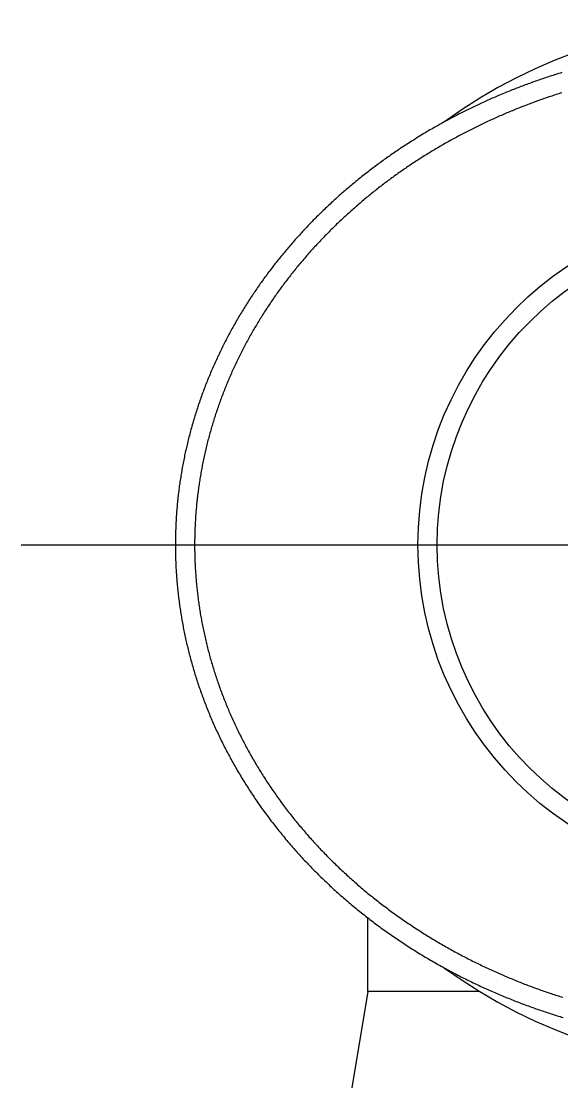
# Model space of a CAD drawing. Extents: x -10.3 to 59.2, y -18.9 to 32.6.
# Drawn here: x 40.16 to 47.17, y 16.75 to 30.6 of the extents above; entities that cross this region are included whole.
import ezdxf

# ---------------------------------------------------------------- set-up
doc = ezdxf.new("R2010")
doc.units = 0
doc.linetypes.add('CENTER', pattern=[50.8, 31.75, -6.35, 6.35, -6.35])
doc.layers.get('0').update_dxf_attribs({"linetype": 'CONTINUOUS'})
doc.layers.add('CENTER', color=1, linetype='CENTER')

msp = doc.modelspace()

# ---------------------------------------------------------------- linework, layer by layer
at = {"color": 7, "linetype": 'CONTINUOUS'}
for p, q in [((44.65817, 18), (44.65817, 18.955186)), ((44.65817, 18), (44.44995, 16.75068)), ((46.108522, 18), (44.65817, 18))]:
    msp.add_line(p, q, dxfattribs=at)
at = {"color": 7}
for points in [[(47.1766, 29.9339, 0), (47.1574, 29.928, 0), (47.1382, 29.9221, 0), (47.1191, 29.9162, 0), (47.0999, 29.9102, 0), (47.0808, 29.9041, 0), (47.0616, 29.898, 0), (47.0425, 29.8919, 0), (47.0234, 29.8857, 0), (47.0043, 29.8795, 0), (46.9853, 29.8732, 0), (46.9662, 29.8669, 0), (46.9472, 29.8605, 0), (46.9281, 29.8541, 0), (46.9091, 29.8476, 0), (46.8901, 29.8411, 0), (46.8712, 29.8345, 0), (46.8522, 29.8279, 0), (46.8332, 29.8213, 0), (46.8143, 29.8146, 0), (46.7954, 29.8078, 0), (46.7765, 29.8011, 0), (46.7576, 29.7942, 0), (46.7387, 29.7873, 0), (46.7199, 29.7804, 0), (46.701, 29.7734, 0), (46.6822, 29.7664, 0), (46.6634, 29.7593, 0), (46.6446, 29.7522, 0), (46.6258, 29.745, 0), (46.607, 29.7378, 0), (46.5883, 29.7306, 0), (46.5696, 29.7233, 0), (46.5509, 29.7159, 0), (46.5322, 29.7085, 0), (46.5135, 29.7011, 0), (46.4948, 29.6936, 0), (46.4762, 29.686, 0), (46.4576, 29.6784, 0), (46.439, 29.6708, 0), (46.4204, 29.6631, 0), (46.4018, 29.6554, 0), (46.3833, 29.6476, 0), (46.3647, 29.6398, 0), (46.3462, 29.6319, 0), (46.3277, 29.624, 0), (46.3093, 29.616, 0), (46.2908, 29.608, 0), (46.2724, 29.6, 0), (46.2539, 29.5919, 0), (46.2355, 29.5837, 0), (46.2172, 29.5755, 0), (46.1988, 29.5673, 0), (46.1805, 29.559, 0), (46.1621, 29.5506, 0), (46.1438, 29.5423, 0), (46.1256, 29.5338, 0), (46.1073, 29.5253, 0), (46.089, 29.5168, 0), (46.0708, 29.5082, 0), (46.0526, 29.4996, 0), (46.0344, 29.491, 0), (46.0163, 29.4822, 0), (45.9981, 29.4735, 0), (45.98, 29.4647, 0), (45.9619, 29.4558, 0), (45.9438, 29.4469, 0), (45.9258, 29.438, 0), (45.9078, 29.429, 0), (45.8897, 29.4199, 0), (45.8718, 29.4108, 0), (45.8538, 29.4017, 0), (45.8358, 29.3925, 0), (45.8179, 29.3833, 0), (45.8, 29.374, 0), (45.7821, 29.3647, 0), (45.7643, 29.3553, 0), (45.7464, 29.3459, 0), (45.7286, 29.3364, 0), (45.7108, 29.3269, 0), (45.6931, 29.3173, 0), (45.6753, 29.3077, 0), (45.6576, 29.2981, 0), (45.6399, 29.2884, 0), (45.6222, 29.2786, 0), (45.6046, 29.2688, 0), (45.5869, 29.259, 0), (45.5693, 29.2491, 0), (45.5518, 29.2391, 0), (45.5342, 29.2292, 0), (45.5167, 29.2191, 0), (45.4992, 29.209, 0), (45.4817, 29.1989, 0), (45.4642, 29.1887, 0), (45.4468, 29.1785, 0), (45.4294, 29.1683, 0), (45.412, 29.1579, 0), (45.3947, 29.1476, 0), (45.3773, 29.1372, 0), (45.36, 29.1267, 0), (45.3428, 29.1162, 0), (45.3255, 29.1057, 0), (45.3083, 29.0951, 0), (45.2911, 29.0844, 0), (45.274, 29.0738, 0), (45.2568, 29.063, 0), (45.2397, 29.0523, 0), (45.2227, 29.0414, 0), (45.2056, 29.0306, 0), (45.1886, 29.0196, 0), (45.1716, 29.0087, 0), (45.1546, 28.9977, 0), (45.1377, 28.9866, 0), (45.1208, 28.9755, 0), (45.1039, 28.9644, 0), (45.0871, 28.9532, 0), (45.0703, 28.9419, 0), (45.0535, 28.9307, 0), (45.0367, 28.9193, 0), (45.02, 28.908, 0), (45.0033, 28.8965, 0), (44.9867, 28.8851, 0), (44.97, 28.8736, 0), (44.9534, 28.862, 0), (44.9368, 28.8504, 0), (44.9203, 28.8388, 0), (44.9038, 28.8271, 0), (44.8873, 28.8153, 0), (44.8709, 28.8036, 0), (44.8545, 28.7917, 0), (44.8381, 28.7799, 0), (44.8217, 28.7679, 0), (44.8054, 28.756, 0), (44.7892, 28.744, 0), (44.7729, 28.7319, 0), (44.7567, 28.7198, 0), (44.7405, 28.7077, 0), (44.7244, 28.6955, 0), (44.7082, 28.6833, 0), (44.6922, 28.671, 0), (44.6761, 28.6587, 0), (44.6601, 28.6463, 0), (44.6441, 28.6339, 0), (44.6282, 28.6214, 0), (44.6123, 28.6089, 0), (44.5964, 28.5964, 0), (44.5806, 28.5838, 0), (44.5648, 28.5712, 0), (44.549, 28.5585, 0), (44.5333, 28.5458, 0), (44.5176, 28.533, 0), (44.5019, 28.5202, 0), (44.4863, 28.5073, 0), (44.4707, 28.4944, 0), (44.4552, 28.4815, 0), (44.4396, 28.4685, 0), (44.4242, 28.4555, 0), (44.4087, 28.4424, 0), (44.3933, 28.4293, 0), (44.378, 28.4161, 0), (44.3626, 28.4029, 0), (44.3474, 28.3897, 0), (44.3321, 28.3764, 0), (44.3169, 28.363, 0), (44.3017, 28.3497, 0), (44.2866, 28.3362, 0), (44.2715, 28.3228, 0), (44.2564, 28.3093, 0), (44.2414, 28.2957, 0), (44.2264, 28.2821, 0), (44.2115, 28.2685, 0), (44.1966, 28.2548, 0), (44.1817, 28.2411, 0), (44.1669, 28.2273, 0), (44.1521, 28.2135, 0), (44.1374, 28.1996, 0), (44.1227, 28.1857, 0), (44.108, 28.1718, 0), (44.0934, 28.1578, 0), (44.0788, 28.1438, 0), (44.0643, 28.1297, 0), (44.0498, 28.1156, 0), (44.0353, 28.1015, 0), (44.0209, 28.0873, 0), (44.0065, 28.073, 0), (43.9922, 28.0587, 0), (43.9779, 28.0444, 0), (43.9637, 28.03, 0), (43.9494, 28.0156, 0), (43.9353, 28.0012, 0), (43.9212, 27.9867, 0), (43.9071, 27.9722, 0), (43.893, 27.9576, 0), (43.8791, 27.943, 0), (43.8651, 27.9283, 0), (43.8512, 27.9136, 0), (43.8373, 27.8989, 0), (43.8235, 27.8841, 0), (43.8097, 27.8693, 0), (43.796, 27.8544, 0), (43.7823, 27.8395, 0), (43.7687, 27.8245, 0), (43.7551, 27.8095, 0), (43.7415, 27.7945, 0), (43.728, 27.7794, 0), (43.7145, 27.7643, 0), (43.7011, 27.7491, 0), (43.6877, 27.7339, 0), (43.6744, 27.7187, 0), (43.6611, 27.7034, 0), (43.6479, 27.6881, 0), (43.6347, 27.6727, 0), (43.6216, 27.6573, 0), (43.6085, 27.6419, 0), (43.5954, 27.6264, 0), (43.5824, 27.6109, 0), (43.5694, 27.5953, 0), (43.5565, 27.5797, 0), (43.5436, 27.564, 0), (43.5308, 27.5483, 0), (43.5181, 27.5326, 0), (43.5053, 27.5168, 0), (43.4926, 27.501, 0), (43.48, 27.4852, 0), (43.4674, 27.4693, 0), (43.4549, 27.4533, 0), (43.4424, 27.4374, 0), (43.43, 27.4213, 0), (43.4176, 27.4053, 0), (43.4052, 27.3892, 0), (43.393, 27.373, 0), (43.3807, 27.3569, 0), (43.3685, 27.3407, 0), (43.3564, 27.3244, 0), (43.3443, 27.3081, 0), (43.3322, 27.2918, 0), (43.3202, 27.2754, 0), (43.3083, 27.259, 0), (43.2964, 27.2425, 0), (43.2845, 27.226, 0), (43.2727, 27.2094, 0), (43.261, 27.1929, 0), (43.2493, 27.1762, 0), (43.2377, 27.1596, 0), (43.2261, 27.1429, 0), (43.2145, 27.1261, 0), (43.203, 27.1093, 0), (43.1916, 27.0925, 0), (43.1802, 27.0756, 0), (43.1689, 27.0587, 0), (43.1576, 27.0418, 0), (43.1463, 27.0248, 0), (43.1352, 27.0078, 0), (43.124, 26.9907, 0), (43.113, 26.9736, 0), (43.1019, 26.9565, 0), (43.091, 26.9393, 0), (43.0801, 26.9221, 0), (43.0692, 26.9049, 0), (43.0584, 26.8876, 0), (43.0476, 26.8703, 0), (43.037, 26.8529, 0), (43.0263, 26.8355, 0), (43.0157, 26.8181, 0), (43.0052, 26.8006, 0), (42.9947, 26.7831, 0), (42.9843, 26.7655, 0), (42.9739, 26.748, 0), (42.9636, 26.7303, 0), (42.9534, 26.7127, 0), (42.9432, 26.695, 0), (42.9331, 26.6773, 0), (42.923, 26.6595, 0), (42.913, 26.6417, 0), (42.903, 26.6239, 0), (42.8931, 26.606, 0), (42.8832, 26.5881, 0), (42.8735, 26.5702, 0), (42.8637, 26.5522, 0), (42.854, 26.5342, 0), (42.8444, 26.5162, 0), (42.8349, 26.4981, 0), (42.8254, 26.48, 0), (42.8159, 26.4619, 0), (42.8066, 26.4437, 0), (42.7973, 26.4255, 0), (42.788, 26.4073, 0), (42.7788, 26.389, 0), (42.7697, 26.3707, 0), (42.7606, 26.3523, 0), (42.7516, 26.334, 0), (42.7426, 26.3156, 0), (42.7337, 26.2971, 0), (42.7249, 26.2787, 0), (42.7161, 26.2602, 0), (42.7074, 26.2416, 0), (42.6988, 26.2231, 0), (42.6902, 26.2045, 0), (42.6817, 26.1858, 0), (42.6732, 26.1672, 0), (42.6648, 26.1485, 0), (42.6565, 26.1298, 0), (42.6482, 26.111, 0), (42.64, 26.0923, 0), (42.6319, 26.0735, 0), (42.6238, 26.0546, 0), (42.6158, 26.0358, 0), (42.6079, 26.0169, 0), (42.6, 25.9979, 0), (42.5922, 25.979, 0), (42.5844, 25.96, 0), (42.5767, 25.941, 0), (42.5691, 25.922, 0), (42.5616, 25.9029, 0), (42.5541, 25.8838, 0), (42.5467, 25.8647, 0), (42.5393, 25.8456, 0), (42.532, 25.8264, 0), (42.5248, 25.8072, 0), (42.5176, 25.788, 0), (42.5106, 25.7688, 0), (42.5035, 25.7495, 0), (42.4966, 25.7302, 0), (42.4897, 25.7109, 0), (42.4829, 25.6916, 0), (42.4761, 25.6722, 0), (42.4694, 25.6529, 0), (42.4628, 25.6334, 0), (42.4563, 25.614, 0), (42.4498, 25.5946, 0), (42.4434, 25.5751, 0), (42.437, 25.5556, 0), (42.4307, 25.5361, 0), (42.4245, 25.5165, 0), (42.4184, 25.497, 0), (42.4123, 25.4774, 0), (42.4063, 25.4578, 0), (42.4004, 25.4382, 0), (42.3945, 25.4185, 0), (42.3887, 25.3989, 0), (42.383, 25.3792, 0), (42.3773, 25.3595, 0), (42.3717, 25.3398, 0), (42.3662, 25.32, 0), (42.3607, 25.3003, 0), (42.3554, 25.2805, 0), (42.3501, 25.2607, 0), (42.3448, 25.2409, 0), (42.3397, 25.2211, 0), (42.3346, 25.2012, 0), (42.3295, 25.1814, 0), (42.3246, 25.1615, 0), (42.3197, 25.1416, 0), (42.3149, 25.1217, 0), (42.3101, 25.1017, 0), (42.3055, 25.0818, 0), (42.3009, 25.0618, 0), (42.2963, 25.0418, 0), (42.2919, 25.0219, 0), (42.2875, 25.0018, 0), (42.2832, 24.9818, 0), (42.2789, 24.9618, 0), (42.2748, 24.9417, 0), (42.2707, 24.9217, 0), (42.2667, 24.9016, 0), (42.2627, 24.8815, 0), (42.2588, 24.8614, 0), (42.255, 24.8413, 0), (42.2513, 24.8212, 0), (42.2477, 24.8011, 0), (42.2441, 24.7809, 0), (42.2406, 24.7608, 0), (42.2371, 24.7406, 0), (42.2338, 24.7204, 0), (42.2305, 24.7002, 0), (42.2272, 24.68, 0), (42.2241, 24.6598, 0), (42.221, 24.6396, 0), (42.218, 24.6194, 0), (42.2151, 24.5991, 0), (42.2122, 24.5789, 0), (42.2095, 24.5586, 0), (42.2067, 24.5384, 0), (42.2041, 24.5181, 0), (42.2016, 24.4978, 0), (42.1991, 24.4775, 0), (42.1966, 24.4572, 0), (42.1943, 24.4369, 0), (42.192, 24.4166, 0), (42.1898, 24.3963, 0), (42.1877, 24.376, 0), (42.1857, 24.3556, 0), (42.1837, 24.3353, 0), (42.1818, 24.315, 0), (42.18, 24.2946, 0), (42.1782, 24.2743, 0), (42.1765, 24.2539, 0), (42.1749, 24.2335, 0), (42.1734, 24.2132, 0), (42.1719, 24.1928, 0), (42.1705, 24.1724, 0), (42.1692, 24.152, 0), (42.168, 24.1317, 0), (42.1668, 24.1113, 0), (42.1657, 24.0909, 0), (42.1647, 24.0705, 0), (42.1638, 24.0501, 0), (42.1629, 24.0297, 0), (42.1621, 24.0093, 0), (42.1614, 23.9889, 0), (42.1607, 23.9685, 0), (42.1601, 23.948, 0), (42.1596, 23.9276, 0), (42.1592, 23.9072, 0), (42.1589, 23.8868, 0), (42.1586, 23.8664, 0), (42.1584, 23.846, 0), (42.1582, 23.8255, 0), (42.1582, 23.8051, 0), (42.1582, 23.7847, 0), (42.1583, 23.7643, 0), (42.1585, 23.7439, 0), (42.1587, 23.7235, 0), (42.159, 23.703, 0), (42.1594, 23.6826, 0), (42.1599, 23.6622, 0), (42.1604, 23.6418, 0), (42.161, 23.6214, 0), (42.1617, 23.601, 0), (42.1624, 23.5806, 0), (42.1633, 23.5602, 0), (42.1642, 23.5398, 0), (42.1652, 23.5194, 0), (42.1662, 23.4989, 0), (42.1673, 23.4785, 0), (42.1685, 23.4581, 0), (42.1698, 23.4377, 0), (42.1712, 23.4173, 0), (42.1726, 23.3969, 0), (42.1741, 23.3765, 0), (42.1757, 23.3561, 0), (42.1773, 23.3358, 0), (42.179, 23.3154, 0), (42.1808, 23.295, 0), (42.1827, 23.2746, 0), (42.1846, 23.2542, 0), (42.1867, 23.2338, 0), (42.1887, 23.2135, 0), (42.1909, 23.1931, 0), (42.1932, 23.1727, 0), (42.1955, 23.1523, 0), (42.1979, 23.132, 0), (42.2003, 23.1116, 0), (42.2029, 23.0913, 0), (42.2055, 23.0709, 0), (42.2082, 23.0506, 0), (42.2109, 23.0302, 0), (42.2138, 23.0099, 0), (42.2167, 22.9895, 0), (42.2197, 22.9692, 0), (42.2227, 22.9489, 0), (42.2259, 22.9285, 0), (42.2291, 22.9082, 0), (42.2324, 22.8879, 0), (42.2357, 22.8676, 0), (42.2392, 22.8473, 0), (42.2427, 22.827, 0), (42.2462, 22.8067, 0), (42.2499, 22.7864, 0), (42.2536, 22.7661, 0), (42.2574, 22.7458, 0), (42.2613, 22.7255, 0), (42.2653, 22.7053, 0), (42.2693, 22.685, 0), (42.2734, 22.6647, 0), (42.2776, 22.6445, 0), (42.2819, 22.6242, 0), (42.2862, 22.604, 0), (42.2906, 22.5838, 0), (42.2951, 22.5635, 0), (42.2997, 22.5433, 0), (42.3043, 22.5231, 0), (42.309, 22.5029, 0), (42.3138, 22.4827, 0), (42.3187, 22.4625, 0), (42.3236, 22.4423, 0), (42.3286, 22.4221, 0), (42.3337, 22.402, 0), (42.3389, 22.3818, 0), (42.3441, 22.3616, 0), (42.3494, 22.3415, 0), (42.3548, 22.3214, 0), (42.3603, 22.3012, 0), (42.3658, 22.2811, 0), (42.3714, 22.261, 0), (42.3771, 22.2409, 0), (42.3829, 22.2208, 0), (42.3887, 22.2007, 0), (42.3947, 22.1806, 0), (42.4007, 22.1605, 0), (42.4067, 22.1405, 0), (42.4129, 22.1204, 0), (42.4191, 22.1004, 0), (42.4254, 22.0803, 0), (42.4318, 22.0603, 0), (42.4382, 22.0403, 0), (42.4448, 22.0203, 0), (42.4514, 22.0003, 0), (42.4581, 21.9803, 0), (42.4648, 21.9604, 0), (42.4716, 21.9404, 0), (42.4786, 21.9205, 0), (42.4855, 21.9005, 0), (42.4926, 21.8806, 0), (42.4998, 21.8607, 0), (42.507, 21.8408, 0), (42.5143, 21.8209, 0), (42.5216, 21.801, 0), (42.5291, 21.7812, 0), (42.5366, 21.7613, 0), (42.5442, 21.7415, 0), (42.5519, 21.7217, 0), (42.5596, 21.7019, 0), (42.5675, 21.6821, 0), (42.5754, 21.6623, 0), (42.5834, 21.6425, 0), (42.5914, 21.6228, 0), (42.5996, 21.603, 0), (42.6078, 21.5833, 0), (42.6161, 21.5636, 0), (42.6244, 21.5439, 0), (42.6329, 21.5242, 0), (42.6414, 21.5045, 0), (42.65, 21.4849, 0), (42.6587, 21.4652, 0), (42.6674, 21.4456, 0), (42.6763, 21.426, 0), (42.6852, 21.4064, 0), (42.6942, 21.3868, 0), (42.7032, 21.3673, 0), (42.7124, 21.3477, 0), (42.7216, 21.3282, 0), (42.7309, 21.3087, 0), (42.7403, 21.2892, 0), (42.7497, 21.2698, 0), (42.7593, 21.2503, 0), (42.7689, 21.2309, 0), (42.7786, 21.2114, 0), (42.7883, 21.192, 0), (42.7982, 21.1726, 0), (42.8081, 21.1533, 0), (42.8181, 21.1339, 0), (42.8282, 21.1146, 0), (42.8383, 21.0953, 0), (42.8486, 21.076, 0), (42.8589, 21.0567, 0), (42.8693, 21.0374, 0), (42.8797, 21.0182, 0), (42.8903, 20.999, 0), (42.9009, 20.9798, 0), (42.9116, 20.9606, 0), (42.9224, 20.9414, 0), (42.9333, 20.9223, 0), (42.9442, 20.9031, 0), (42.9553, 20.884, 0), (42.9664, 20.8649, 0), (42.9775, 20.8459, 0), (42.9888, 20.8268, 0), (43.0001, 20.8078, 0), (43.0116, 20.7888, 0), (43.023, 20.7699, 0), (43.0346, 20.7509, 0), (43.0463, 20.732, 0), (43.058, 20.7131, 0), (43.0698, 20.6942, 0), (43.0817, 20.6753, 0), (43.0936, 20.6565, 0), (43.1057, 20.6377, 0), (43.1178, 20.6189, 0), (43.13, 20.6002, 0), (43.1422, 20.5815, 0), (43.1546, 20.5628, 0), (43.167, 20.5441, 0), (43.1795, 20.5254, 0), (43.1921, 20.5068, 0), (43.2047, 20.4882, 0), (43.2175, 20.4697, 0), (43.2303, 20.4511, 0), (43.2432, 20.4326, 0), (43.2561, 20.4141, 0), (43.2692, 20.3957, 0), (43.2823, 20.3773, 0), (43.2955, 20.3589, 0), (43.3087, 20.3405, 0), (43.3221, 20.3222, 0), (43.3355, 20.3039, 0), (43.349, 20.2856, 0), (43.3625, 20.2674, 0), (43.3762, 20.2492, 0), (43.3899, 20.231, 0), (43.4037, 20.2129, 0), (43.4176, 20.1948, 0), (43.4315, 20.1767, 0), (43.4455, 20.1587, 0), (43.4596, 20.1407, 0), (43.4738, 20.1227, 0), (43.488, 20.1048, 0), (43.5024, 20.0869, 0), (43.5168, 20.069, 0), (43.5312, 20.0512, 0), (43.5458, 20.0334, 0), (43.5604, 20.0156, 0), (43.5751, 19.9979, 0), (43.5899, 19.9802, 0), (43.6047, 19.9626, 0), (43.6196, 19.945, 0), (43.6346, 19.9274, 0), (43.6496, 19.9099, 0), (43.6648, 19.8924, 0), (43.6799, 19.875, 0), (43.6952, 19.8576, 0), (43.7105, 19.8403, 0), (43.7259, 19.823, 0), (43.7414, 19.8057, 0), (43.7569, 19.7885, 0), (43.7725, 19.7714, 0), (43.7882, 19.7542, 0), (43.8039, 19.7372, 0), (43.8197, 19.7201, 0), (43.8356, 19.7032, 0), (43.8515, 19.6862, 0), (43.8675, 19.6693, 0), (43.8836, 19.6525, 0), (43.8997, 19.6357, 0), (43.9159, 19.619, 0), (43.9321, 19.6023, 0), (43.9484, 19.5856, 0), (43.9648, 19.569, 0), (43.9812, 19.5525, 0), (43.9977, 19.536, 0), (44.0143, 19.5196, 0), (44.0309, 19.5032, 0), (44.0475, 19.4868, 0), (44.0643, 19.4705, 0), (44.0811, 19.4543, 0), (44.0979, 19.4381, 0), (44.1148, 19.422, 0), (44.1318, 19.4059, 0), (44.1488, 19.3899, 0), (44.1658, 19.3739, 0), (44.183, 19.358, 0), (44.2001, 19.3421, 0), (44.2174, 19.3263, 0), (44.2347, 19.3106, 0), (44.252, 19.2949, 0), (44.2694, 19.2792, 0), (44.2868, 19.2637, 0), (44.3043, 19.2481, 0), (44.3219, 19.2327, 0), (44.3395, 19.2173, 0), (44.3572, 19.2019, 0), (44.3749, 19.1866, 0), (44.3926, 19.1714, 0), (44.4104, 19.1562, 0), (44.4283, 19.1411, 0), (44.4462, 19.1261, 0), (44.4641, 19.1111, 0), (44.4821, 19.0961, 0), (44.5002, 19.0813, 0), (44.5183, 19.0664, 0), (44.5364, 19.0517, 0), (44.5546, 19.037, 0), (44.5728, 19.0224, 0), (44.5911, 19.0078, 0), (44.6094, 18.9933, 0), (44.6277, 18.9789, 0), (44.6461, 18.9645, 0), (44.6646, 18.9502, 0), (44.6831, 18.936, 0), (44.7016, 18.9218, 0), (44.7202, 18.9077, 0), (44.7388, 18.8937, 0), (44.7574, 18.8797, 0), (44.7761, 18.8658, 0), (44.7948, 18.8519, 0), (44.8136, 18.8381, 0), (44.8323, 18.8244, 0), (44.8512, 18.8107, 0), (44.87, 18.7971, 0), (44.8889, 18.7836, 0), (44.9079, 18.7701, 0), (44.9268, 18.7567, 0), (44.9458, 18.7434, 0), (44.9649, 18.7301, 0), (44.9839, 18.7169, 0), (45.003, 18.7038, 0), (45.0221, 18.6907, 0), (45.0413, 18.6777, 0), (45.0605, 18.6648, 0), (45.0797, 18.6519, 0), (45.0989, 18.6391, 0), (45.1182, 18.6263, 0), (45.1375, 18.6137, 0), (45.1568, 18.601, 0), (45.1762, 18.5885, 0), (45.1956, 18.576, 0), (45.215, 18.5636, 0), (45.2344, 18.5513, 0), (45.2538, 18.539, 0), (45.2733, 18.5268, 0), (45.2928, 18.5147, 0), (45.3123, 18.5026, 0), (45.3319, 18.4906, 0), (45.3514, 18.4786, 0), (45.371, 18.4668, 0), (45.3906, 18.455, 0), (45.4102, 18.4432, 0), (45.4299, 18.4316, 0), (45.4495, 18.42, 0), (45.4692, 18.4084, 0), (45.4889, 18.397, 0), (45.5086, 18.3856, 0), (45.5283, 18.3743, 0), (45.5481, 18.363, 0), (45.5678, 18.3518, 0), (45.5876, 18.3407, 0), (45.6074, 18.3296, 0), (45.6272, 18.3187, 0), (45.647, 18.3078, 0), (45.6668, 18.2969, 0), (45.6866, 18.2861, 0), (45.7065, 18.2754, 0), (45.7263, 18.2648, 0), (45.7462, 18.2543, 0), (45.7661, 18.2438, 0), (45.7859, 18.2333, 0), (45.8058, 18.223, 0), (45.8257, 18.2127, 0), (45.8456, 18.2025, 0), (45.8655, 18.1923, 0), (45.8855, 18.1823, 0), (45.9054, 18.1722, 0), (45.9253, 18.1623, 0), (45.9452, 18.1524, 0), (45.9652, 18.1426, 0), (45.9851, 18.1329, 0), (46.005, 18.1232, 0), (46.025, 18.1136, 0), (46.0449, 18.1041, 0), (46.0649, 18.0946, 0), (46.0848, 18.0852, 0), (46.1048, 18.0759, 0), (46.1247, 18.0666, 0), (46.1447, 18.0574, 0), (46.1646, 18.0483, 0), (46.1846, 18.0392, 0), (46.2045, 18.0302, 0), (46.2245, 18.0213, 0), (46.2444, 18.0124, 0), (46.2644, 18.0036, 0), (46.2843, 17.9949, 0), (46.3043, 17.9862, 0), (46.3242, 17.9776, 0), (46.3441, 17.9691, 0), (46.3641, 17.9606, 0), (46.384, 17.9522, 0), (46.4039, 17.9438, 0), (46.4238, 17.9355, 0), (46.4437, 17.9273, 0), (46.4637, 17.9192, 0), (46.4835, 17.9111, 0), (46.5034, 17.9031, 0), (46.5233, 17.8951, 0), (46.5432, 17.8872, 0), (46.5631, 17.8794, 0), (46.5829, 17.8716, 0), (46.6028, 17.8639, 0), (46.6226, 17.8563, 0), (46.6424, 17.8487, 0), (46.6622, 17.8412, 0), (46.682, 17.8337, 0), (46.7018, 17.8263, 0), (46.7216, 17.819, 0), (46.7414, 17.8117, 0), (46.7611, 17.8045, 0), (46.7809, 17.7974, 0), (46.8006, 17.7903, 0), (46.8203, 17.7833, 0), (46.84, 17.7763, 0), (46.8597, 17.7694, 0), (46.8794, 17.7626, 0), (46.899, 17.7558, 0), (46.9187, 17.7491, 0), (46.9383, 17.7425, 0), (46.9579, 17.7359, 0), (46.9775, 17.7294, 0), (46.9971, 17.7229, 0), (47.0166, 17.7165, 0), (47.0362, 17.7102, 0), (47.0557, 17.7039, 0), (47.0752, 17.6976, 0), (47.0947, 17.6915, 0), (47.1141, 17.6854, 0), (47.1335, 17.6793, 0), (47.1529, 17.6734, 0), (47.1723, 17.6674, 0), (47.1917, 17.6616, 0)], [(47.1749, 29.6717, 0), (47.1563, 29.6658, 0), (47.1378, 29.6599, 0), (47.1193, 29.654, 0), (47.1007, 29.648, 0), (47.0822, 29.6419, 0), (47.0637, 29.6358, 0), (47.0453, 29.6297, 0), (47.0268, 29.6235, 0), (47.0083, 29.6173, 0), (46.9899, 29.611, 0), (46.9715, 29.6047, 0), (46.9531, 29.5984, 0), (46.9347, 29.592, 0), (46.9163, 29.5855, 0), (46.898, 29.579, 0), (46.8796, 29.5725, 0), (46.8613, 29.5659, 0), (46.843, 29.5593, 0), (46.8247, 29.5526, 0), (46.8064, 29.5459, 0), (46.7881, 29.5391, 0), (46.7699, 29.5323, 0), (46.7517, 29.5254, 0), (46.7334, 29.5185, 0), (46.7152, 29.5116, 0), (46.6971, 29.5046, 0), (46.6789, 29.4976, 0), (46.6608, 29.4905, 0), (46.6426, 29.4833, 0), (46.6245, 29.4762, 0), (46.6064, 29.469, 0), (46.5883, 29.4617, 0), (46.5703, 29.4544, 0), (46.5522, 29.447, 0), (46.5342, 29.4396, 0), (46.5162, 29.4322, 0), (46.4982, 29.4247, 0), (46.4802, 29.4172, 0), (46.4623, 29.4096, 0), (46.4443, 29.402, 0), (46.4264, 29.3943, 0), (46.4085, 29.3866, 0), (46.3906, 29.3788, 0), (46.3728, 29.371, 0), (46.3549, 29.3632, 0), (46.3371, 29.3553, 0), (46.3193, 29.3473, 0), (46.3015, 29.3393, 0), (46.2837, 29.3313, 0), (46.266, 29.3232, 0), (46.2483, 29.3151, 0), (46.2305, 29.3069, 0), (46.2129, 29.2987, 0), (46.1952, 29.2905, 0), (46.1775, 29.2822, 0), (46.1599, 29.2738, 0), (46.1423, 29.2654, 0), (46.1247, 29.257, 0), (46.1072, 29.2485, 0), (46.0896, 29.24, 0), (46.0721, 29.2314, 0), (46.0546, 29.2228, 0), (46.0371, 29.2141, 0), (46.0196, 29.2054, 0), (46.0022, 29.1966, 0), (45.9848, 29.1878, 0), (45.9674, 29.179, 0), (45.95, 29.1701, 0), (45.9327, 29.1612, 0), (45.9153, 29.1522, 0), (45.898, 29.1432, 0), (45.8807, 29.1341, 0), (45.8635, 29.125, 0), (45.8462, 29.1158, 0), (45.829, 29.1066, 0), (45.8118, 29.0973, 0), (45.7946, 29.088, 0), (45.7775, 29.0787, 0), (45.7604, 29.0693, 0), (45.7433, 29.0599, 0), (45.7262, 29.0504, 0), (45.7091, 29.0409, 0), (45.6921, 29.0313, 0), (45.6751, 29.0217, 0), (45.6581, 29.012, 0), (45.6411, 29.0023, 0), (45.6242, 28.9926, 0), (45.6073, 28.9828, 0), (45.5904, 28.9729, 0), (45.5735, 28.963, 0), (45.5567, 28.9531, 0), (45.5399, 28.9431, 0), (45.5231, 28.9331, 0), (45.5064, 28.923, 0), (45.4896, 28.9129, 0), (45.4729, 28.9028, 0), (45.4562, 28.8926, 0), (45.4396, 28.8823, 0), (45.423, 28.872, 0), (45.4064, 28.8617, 0), (45.3898, 28.8513, 0), (45.3733, 28.8409, 0), (45.3568, 28.8304, 0), (45.3403, 28.8199, 0), (45.3238, 28.8094, 0), (45.3074, 28.7988, 0), (45.291, 28.7881, 0), (45.2746, 28.7775, 0), (45.2583, 28.7667, 0), (45.242, 28.756, 0), (45.2257, 28.7451, 0), (45.2095, 28.7343, 0), (45.1932, 28.7234, 0), (45.177, 28.7124, 0), (45.1609, 28.7014, 0), (45.1447, 28.6904, 0), (45.1286, 28.6793, 0), (45.1126, 28.6682, 0), (45.0965, 28.657, 0), (45.0805, 28.6458, 0), (45.0645, 28.6346, 0), (45.0486, 28.6233, 0), (45.0327, 28.6119, 0), (45.0168, 28.6005, 0), (45.0009, 28.5891, 0), (44.9851, 28.5776, 0), (44.9693, 28.5661, 0), (44.9536, 28.5546, 0), (44.9378, 28.543, 0), (44.9221, 28.5313, 0), (44.9065, 28.5197, 0), (44.8909, 28.5079, 0), (44.8753, 28.4962, 0), (44.8597, 28.4843, 0), (44.8442, 28.4725, 0), (44.8287, 28.4606, 0), (44.8132, 28.4487, 0), (44.7978, 28.4367, 0), (44.7824, 28.4246, 0), (44.767, 28.4126, 0), (44.7517, 28.4005, 0), (44.7364, 28.3883, 0), (44.7212, 28.3761, 0), (44.7059, 28.3639, 0), (44.6908, 28.3516, 0), (44.6756, 28.3393, 0), (44.6605, 28.3269, 0), (44.6454, 28.3145, 0), (44.6304, 28.3021, 0), (44.6154, 28.2896, 0), (44.6004, 28.277, 0), (44.5855, 28.2645, 0), (44.5706, 28.2519, 0), (44.5557, 28.2392, 0), (44.5409, 28.2265, 0), (44.5261, 28.2138, 0), (44.5113, 28.201, 0), (44.4966, 28.1882, 0), (44.482, 28.1753, 0), (44.4673, 28.1624, 0), (44.4527, 28.1494, 0), (44.4382, 28.1364, 0), (44.4236, 28.1234, 0), (44.4092, 28.1103, 0), (44.3947, 28.0972, 0), (44.3803, 28.0841, 0), (44.3659, 28.0709, 0), (44.3516, 28.0576, 0), (44.3373, 28.0444, 0), (44.3231, 28.0311, 0), (44.3088, 28.0177, 0), (44.2947, 28.0043, 0), (44.2805, 27.9909, 0), (44.2664, 27.9774, 0), (44.2524, 27.9639, 0), (44.2384, 27.9503, 0), (44.2244, 27.9367, 0), (44.2105, 27.9231, 0), (44.1966, 27.9094, 0), (44.1827, 27.8957, 0), (44.1689, 27.8819, 0), (44.1551, 27.8681, 0), (44.1414, 27.8543, 0), (44.1277, 27.8404, 0), (44.1141, 27.8265, 0), (44.1005, 27.8125, 0), (44.0869, 27.7985, 0), (44.0734, 27.7844, 0), (44.0599, 27.7704, 0), (44.0465, 27.7562, 0), (44.0331, 27.7421, 0), (44.0197, 27.7279, 0), (44.0064, 27.7136, 0), (43.9931, 27.6994, 0), (43.9799, 27.685, 0), (43.9667, 27.6707, 0), (43.9536, 27.6563, 0), (43.9405, 27.6419, 0), (43.9274, 27.6274, 0), (43.9144, 27.6129, 0), (43.9015, 27.5983, 0), (43.8886, 27.5837, 0), (43.8757, 27.5691, 0), (43.8629, 27.5544, 0), (43.8501, 27.5397, 0), (43.8373, 27.5249, 0), (43.8246, 27.5102, 0), (43.812, 27.4953, 0), (43.7994, 27.4805, 0), (43.7868, 27.4656, 0), (43.7743, 27.4506, 0), (43.7618, 27.4356, 0), (43.7494, 27.4206, 0), (43.737, 27.4056, 0), (43.7247, 27.3905, 0), (43.7124, 27.3753, 0), (43.7001, 27.3602, 0), (43.6879, 27.3449, 0), (43.6758, 27.3297, 0), (43.6637, 27.3144, 0), (43.6516, 27.2991, 0), (43.6396, 27.2837, 0), (43.6277, 27.2683, 0), (43.6158, 27.2529, 0), (43.6039, 27.2374, 0), (43.5921, 27.2219, 0), (43.5803, 27.2063, 0), (43.5686, 27.1907, 0), (43.5569, 27.1751, 0), (43.5453, 27.1594, 0), (43.5337, 27.1437, 0), (43.5222, 27.128, 0), (43.5107, 27.1122, 0), (43.4992, 27.0964, 0), (43.4878, 27.0805, 0), (43.4765, 27.0646, 0), (43.4652, 27.0487, 0), (43.454, 27.0327, 0), (43.4428, 27.0167, 0), (43.4316, 27.0006, 0), (43.4205, 26.9845, 0), (43.4095, 26.9684, 0), (43.3985, 26.9522, 0), (43.3876, 26.936, 0), (43.3767, 26.9198, 0), (43.3658, 26.9035, 0), (43.3551, 26.8872, 0), (43.3443, 26.8709, 0), (43.3336, 26.8545, 0), (43.323, 26.8381, 0), (43.3124, 26.8216, 0), (43.3019, 26.8051, 0), (43.2914, 26.7886, 0), (43.281, 26.772, 0), (43.2706, 26.7554, 0), (43.2603, 26.7388, 0), (43.25, 26.7221, 0), (43.2398, 26.7054, 0), (43.2296, 26.6887, 0), (43.2195, 26.6719, 0), (43.2095, 26.6551, 0), (43.1995, 26.6383, 0), (43.1895, 26.6214, 0), (43.1796, 26.6045, 0), (43.1698, 26.5875, 0), (43.16, 26.5706, 0), (43.1503, 26.5536, 0), (43.1406, 26.5365, 0), (43.131, 26.5194, 0), (43.1214, 26.5023, 0), (43.1119, 26.4852, 0), (43.1025, 26.468, 0), (43.0931, 26.4508, 0), (43.0838, 26.4336, 0), (43.0745, 26.4163, 0), (43.0653, 26.399, 0), (43.0561, 26.3817, 0), (43.047, 26.3643, 0), (43.0379, 26.3469, 0), (43.0289, 26.3295, 0), (43.02, 26.312, 0), (43.0111, 26.2945, 0), (43.0023, 26.277, 0), (42.9935, 26.2594, 0), (42.9848, 26.2419, 0), (42.9762, 26.2242, 0), (42.9676, 26.2066, 0), (42.9591, 26.1889, 0), (42.9506, 26.1712, 0), (42.9422, 26.1535, 0), (42.9339, 26.1357, 0), (42.9256, 26.1179, 0), (42.9174, 26.1001, 0), (42.9092, 26.0823, 0), (42.9011, 26.0644, 0), (42.893, 26.0465, 0), (42.8851, 26.0285, 0), (42.8771, 26.0106, 0), (42.8693, 25.9926, 0), (42.8615, 25.9745, 0), (42.8538, 25.9565, 0), (42.8461, 25.9384, 0), (42.8385, 25.9203, 0), (42.8309, 25.9022, 0), (42.8234, 25.884, 0), (42.816, 25.8659, 0), (42.8087, 25.8477, 0), (42.8014, 25.8294, 0), (42.7941, 25.8112, 0), (42.787, 25.7929, 0), (42.7798, 25.7746, 0), (42.7728, 25.7563, 0), (42.7658, 25.7379, 0), (42.7589, 25.7195, 0), (42.7521, 25.7011, 0), (42.7453, 25.6827, 0), (42.7385, 25.6643, 0), (42.7319, 25.6458, 0), (42.7253, 25.6273, 0), (42.7188, 25.6088, 0), (42.7123, 25.5903, 0), (42.7059, 25.5717, 0), (42.6995, 25.5531, 0), (42.6933, 25.5345, 0), (42.6871, 25.5159, 0), (42.6809, 25.4973, 0), (42.6748, 25.4786, 0), (42.6688, 25.4599, 0), (42.6629, 25.4412, 0), (42.657, 25.4225, 0), (42.6512, 25.4038, 0), (42.6455, 25.385, 0), (42.6398, 25.3662, 0), (42.6342, 25.3474, 0), (42.6286, 25.3286, 0), (42.6231, 25.3098, 0), (42.6177, 25.2909, 0), (42.6124, 25.2721, 0), (42.6071, 25.2532, 0), (42.6019, 25.2343, 0), (42.5967, 25.2154, 0), (42.5916, 25.1964, 0), (42.5866, 25.1775, 0), (42.5817, 25.1585, 0), (42.5768, 25.1395, 0), (42.572, 25.1205, 0), (42.5673, 25.1015, 0), (42.5626, 25.0825, 0), (42.558, 25.0634, 0), (42.5535, 25.0443, 0), (42.549, 25.0253, 0), (42.5446, 25.0062, 0), (42.5403, 24.9871, 0), (42.536, 24.9679, 0), (42.5318, 24.9488, 0), (42.5277, 24.9297, 0), (42.5236, 24.9105, 0), (42.5196, 24.8913, 0), (42.5157, 24.8722, 0), (42.5119, 24.853, 0), (42.5081, 24.8337, 0), (42.5044, 24.8145, 0), (42.5008, 24.7953, 0), (42.4972, 24.7761, 0), (42.4937, 24.7568, 0), (42.4903, 24.7375, 0), (42.4869, 24.7183, 0), (42.4836, 24.699, 0), (42.4804, 24.6797, 0), (42.4773, 24.6604, 0), (42.4742, 24.6411, 0), (42.4712, 24.6218, 0), (42.4682, 24.6024, 0), (42.4654, 24.5831, 0), (42.4626, 24.5637, 0), (42.4598, 24.5444, 0), (42.4572, 24.525, 0), (42.4546, 24.5057, 0), (42.4521, 24.4863, 0), (42.4496, 24.4669, 0), (42.4472, 24.4475, 0), (42.4449, 24.4281, 0), (42.4427, 24.4087, 0), (42.4405, 24.3893, 0), (42.4384, 24.3699, 0), (42.4364, 24.3504, 0), (42.4344, 24.331, 0), (42.4326, 24.3116, 0), (42.4307, 24.2921, 0), (42.429, 24.2727, 0), (42.4273, 24.2532, 0), (42.4257, 24.2338, 0), (42.4242, 24.2143, 0), (42.4227, 24.1948, 0), (42.4213, 24.1754, 0), (42.42, 24.1559, 0), (42.4187, 24.1364, 0), (42.4175, 24.1169, 0), (42.4164, 24.0975, 0), (42.4154, 24.078, 0), (42.4144, 24.0585, 0), (42.4135, 24.039, 0), (42.4127, 24.0195, 0), (42.4119, 24, 0), (42.4112, 23.9805, 0), (42.4106, 23.961, 0), (42.4101, 23.9415, 0), (42.4096, 23.922, 0), (42.4092, 23.9025, 0), (42.4088, 23.8829, 0), (42.4086, 23.8634, 0), (42.4084, 23.8439, 0), (42.4082, 23.8244, 0), (42.4082, 23.8049, 0), (42.4082, 23.7854, 0), (42.4083, 23.7659, 0), (42.4084, 23.7464, 0), (42.4087, 23.7269, 0), (42.409, 23.7073, 0), (42.4093, 23.6878, 0), (42.4098, 23.6683, 0), (42.4103, 23.6488, 0), (42.4109, 23.6293, 0), (42.4115, 23.6098, 0), (42.4123, 23.5903, 0), (42.413, 23.5708, 0), (42.4139, 23.5513, 0), (42.4149, 23.5318, 0), (42.4159, 23.5123, 0), (42.4169, 23.4928, 0), (42.4181, 23.4733, 0), (42.4193, 23.4538, 0), (42.4206, 23.4343, 0), (42.422, 23.4148, 0), (42.4234, 23.3953, 0), (42.4249, 23.3758, 0), (42.4265, 23.3563, 0), (42.4281, 23.3369, 0), (42.4298, 23.3174, 0), (42.4316, 23.2979, 0), (42.4335, 23.2784, 0), (42.4354, 23.2589, 0), (42.4374, 23.2394, 0), (42.4395, 23.22, 0), (42.4416, 23.2005, 0), (42.4438, 23.181, 0), (42.4461, 23.1616, 0), (42.4485, 23.1421, 0), (42.4509, 23.1226, 0), (42.4534, 23.1032, 0), (42.456, 23.0837, 0), (42.4586, 23.0643, 0), (42.4613, 23.0448, 0), (42.4641, 23.0254, 0), (42.4669, 23.006, 0), (42.4699, 22.9865, 0), (42.4729, 22.9671, 0), (42.4759, 22.9477, 0), (42.4791, 22.9282, 0), (42.4823, 22.9088, 0), (42.4856, 22.8894, 0), (42.4889, 22.87, 0), (42.4924, 22.8506, 0), (42.4959, 22.8312, 0), (42.4994, 22.8118, 0), (42.5031, 22.7924, 0), (42.5068, 22.773, 0), (42.5106, 22.7536, 0), (42.5144, 22.7342, 0), (42.5184, 22.7149, 0), (42.5224, 22.6955, 0), (42.5264, 22.6761, 0), (42.5306, 22.6568, 0), (42.5348, 22.6374, 0), (42.5391, 22.6181, 0), (42.5434, 22.5987, 0), (42.5479, 22.5794, 0), (42.5524, 22.5601, 0), (42.557, 22.5408, 0), (42.5616, 22.5214, 0), (42.5663, 22.5021, 0), (42.5711, 22.4828, 0), (42.576, 22.4635, 0), (42.5809, 22.4442, 0), (42.586, 22.425, 0), (42.591, 22.4057, 0), (42.5962, 22.3864, 0), (42.6014, 22.3672, 0), (42.6067, 22.3479, 0), (42.6121, 22.3287, 0), (42.6175, 22.3094, 0), (42.6231, 22.2902, 0), (42.6287, 22.271, 0), (42.6343, 22.2517, 0), (42.6401, 22.2325, 0), (42.6459, 22.2133, 0), (42.6518, 22.1941, 0), (42.6577, 22.175, 0), (42.6637, 22.1558, 0), (42.6699, 22.1366, 0), (42.676, 22.1175, 0), (42.6823, 22.0983, 0), (42.6886, 22.0792, 0), (42.695, 22.0601, 0), (42.7015, 22.0409, 0), (42.708, 22.0218, 0), (42.7146, 22.0027, 0), (42.7213, 21.9837, 0), (42.7281, 21.9646, 0), (42.7349, 21.9455, 0), (42.7418, 21.9265, 0), (42.7488, 21.9074, 0), (42.7559, 21.8884, 0), (42.763, 21.8694, 0), (42.7702, 21.8504, 0), (42.7775, 21.8314, 0), (42.7848, 21.8124, 0), (42.7923, 21.7934, 0), (42.7998, 21.7744, 0), (42.8073, 21.7555, 0), (42.815, 21.7366, 0), (42.8227, 21.7176, 0), (42.8305, 21.6987, 0), (42.8384, 21.6798, 0), (42.8463, 21.6609, 0), (42.8544, 21.6421, 0), (42.8624, 21.6232, 0), (42.8706, 21.6044, 0), (42.8789, 21.5855, 0), (42.8872, 21.5667, 0), (42.8956, 21.5479, 0), (42.904, 21.5291, 0), (42.9126, 21.5103, 0), (42.9212, 21.4916, 0), (42.9299, 21.4728, 0), (42.9386, 21.4541, 0), (42.9475, 21.4354, 0), (42.9564, 21.4167, 0), (42.9654, 21.398, 0), (42.9744, 21.3793, 0), (42.9836, 21.3607, 0), (42.9928, 21.342, 0), (43.0021, 21.3234, 0), (43.0114, 21.3048, 0), (43.0209, 21.2862, 0), (43.0304, 21.2676, 0), (43.04, 21.2491, 0), (43.0497, 21.2305, 0), (43.0594, 21.212, 0), (43.0692, 21.1935, 0), (43.0791, 21.175, 0), (43.0891, 21.1565, 0), (43.0991, 21.1381, 0), (43.1092, 21.1196, 0), (43.1194, 21.1012, 0), (43.1297, 21.0828, 0), (43.1401, 21.0644, 0), (43.1505, 21.046, 0), (43.161, 21.0277, 0), (43.1716, 21.0093, 0), (43.1822, 20.991, 0), (43.193, 20.9727, 0), (43.2038, 20.9544, 0), (43.2147, 20.9362, 0), (43.2256, 20.9179, 0), (43.2367, 20.8997, 0), (43.2478, 20.8815, 0), (43.259, 20.8634, 0), (43.2702, 20.8452, 0), (43.2815, 20.8271, 0), (43.293, 20.809, 0), (43.3044, 20.7909, 0), (43.316, 20.7728, 0), (43.3276, 20.7548, 0), (43.3393, 20.7368, 0), (43.3511, 20.7188, 0), (43.363, 20.7008, 0), (43.3749, 20.6829, 0), (43.3869, 20.665, 0), (43.399, 20.6471, 0), (43.4112, 20.6292, 0), (43.4234, 20.6114, 0), (43.4357, 20.5936, 0), (43.4481, 20.5758, 0), (43.4605, 20.5581, 0), (43.4731, 20.5403, 0), (43.4857, 20.5226, 0), (43.4983, 20.505, 0), (43.5111, 20.4873, 0), (43.5239, 20.4697, 0), (43.5368, 20.4521, 0), (43.5498, 20.4345, 0), (43.5628, 20.417, 0), (43.5759, 20.3995, 0), (43.5891, 20.382, 0), (43.6024, 20.3646, 0), (43.6157, 20.3472, 0), (43.6291, 20.3298, 0), (43.6426, 20.3125, 0), (43.6562, 20.2952, 0), (43.6698, 20.2779, 0), (43.6835, 20.2606, 0), (43.6973, 20.2434, 0), (43.7111, 20.2262, 0), (43.7251, 20.2091, 0), (43.7391, 20.1919, 0), (43.7531, 20.1749, 0), (43.7673, 20.1578, 0), (43.7815, 20.1408, 0), (43.7957, 20.1238, 0), (43.8101, 20.1069, 0), (43.8245, 20.09, 0), (43.839, 20.0731, 0), (43.8536, 20.0563, 0), (43.8682, 20.0395, 0), (43.8829, 20.0228, 0), (43.8976, 20.0061, 0), (43.9124, 19.9895, 0), (43.9273, 19.9728, 0), (43.9423, 19.9563, 0), (43.9573, 19.9397, 0), (43.9724, 19.9233, 0), (43.9876, 19.9068, 0), (44.0028, 19.8904, 0), (44.018, 19.8741, 0), (44.0334, 19.8578, 0), (44.0488, 19.8415, 0), (44.0643, 19.8253, 0), (44.0798, 19.8091, 0), (44.0954, 19.793, 0), (44.111, 19.7769, 0), (44.1267, 19.7609, 0), (44.1425, 19.7449, 0), (44.1583, 19.7289, 0), (44.1742, 19.713, 0), (44.1902, 19.6972, 0), (44.2062, 19.6814, 0), (44.2223, 19.6656, 0), (44.2384, 19.6499, 0), (44.2546, 19.6343, 0), (44.2708, 19.6187, 0), (44.2871, 19.6031, 0), (44.3034, 19.5876, 0), (44.3198, 19.5722, 0), (44.3363, 19.5568, 0), (44.3528, 19.5414, 0), (44.3694, 19.5261, 0), (44.386, 19.5109, 0), (44.4027, 19.4957, 0), (44.4194, 19.4806, 0), (44.4362, 19.4655, 0), (44.453, 19.4505, 0), (44.4699, 19.4355, 0), (44.4868, 19.4206, 0), (44.5038, 19.4057, 0), (44.5208, 19.3909, 0), (44.5379, 19.3761, 0), (44.555, 19.3615, 0), (44.5722, 19.3468, 0), (44.5894, 19.3322, 0), (44.6067, 19.3177, 0), (44.624, 19.3032, 0), (44.6414, 19.2888, 0), (44.6588, 19.2745, 0), (44.6763, 19.2602, 0), (44.6938, 19.2459, 0), (44.7113, 19.2318, 0), (44.7289, 19.2177, 0), (44.7466, 19.2036, 0), (44.7642, 19.1896, 0), (44.782, 19.1757, 0), (44.7997, 19.1618, 0), (44.8175, 19.148, 0), (44.8354, 19.1342, 0), (44.8533, 19.1206, 0), (44.8712, 19.1069, 0), (44.8892, 19.0934, 0), (44.9072, 19.0799, 0), (44.9252, 19.0664, 0), (44.9433, 19.053, 0), (44.9614, 19.0397, 0), (44.9795, 19.0264, 0), (44.9977, 19.0133, 0), (45.016, 19.0001, 0), (45.0342, 18.987, 0), (45.0525, 18.974, 0), (45.0708, 18.9611, 0), (45.0892, 18.9482, 0), (45.1076, 18.9354, 0), (45.126, 18.9226, 0), (45.1445, 18.9099, 0), (45.1629, 18.8973, 0), (45.1814, 18.8847, 0), (45.2, 18.8722, 0), (45.2186, 18.8598, 0), (45.2372, 18.8474, 0), (45.2558, 18.8351, 0), (45.2744, 18.8228, 0), (45.2931, 18.8106, 0), (45.3118, 18.7985, 0), (45.3306, 18.7864, 0), (45.3493, 18.7744, 0), (45.3681, 18.7625, 0), (45.3869, 18.7506, 0), (45.4057, 18.7388, 0), (45.4246, 18.7271, 0), (45.4435, 18.7154, 0), (45.4624, 18.7038, 0), (45.4813, 18.6923, 0), (45.5002, 18.6808, 0), (45.5192, 18.6694, 0), (45.5382, 18.658, 0), (45.5572, 18.6467, 0), (45.5762, 18.6355, 0), (45.5952, 18.6244, 0), (45.6143, 18.6133, 0), (45.6333, 18.6022, 0), (45.6524, 18.5913, 0), (45.6715, 18.5804, 0), (45.6906, 18.5696, 0), (45.7097, 18.5588, 0), (45.7289, 18.5481, 0), (45.748, 18.5375, 0), (45.7672, 18.5269, 0), (45.7864, 18.5165, 0), (45.8056, 18.506, 0), (45.8248, 18.4957, 0), (45.844, 18.4854, 0), (45.8632, 18.4752, 0), (45.8825, 18.465, 0), (45.9017, 18.4549, 0), (45.921, 18.4449, 0), (45.9402, 18.4349, 0), (45.9595, 18.425, 0), (45.9788, 18.4152, 0), (45.998, 18.4055, 0), (46.0173, 18.3958, 0), (46.0366, 18.3861, 0), (46.0559, 18.3766, 0), (46.0752, 18.3671, 0), (46.0945, 18.3577, 0), (46.1138, 18.3483, 0), (46.1332, 18.339, 0), (46.1525, 18.3298, 0), (46.1718, 18.3206, 0), (46.1911, 18.3115, 0), (46.2104, 18.3025, 0), (46.2298, 18.2935, 0), (46.2491, 18.2846, 0), (46.2684, 18.2757, 0), (46.2877, 18.2669, 0), (46.3071, 18.2582, 0), (46.3264, 18.2496, 0), (46.3457, 18.241, 0), (46.365, 18.2325, 0), (46.3844, 18.224, 0), (46.4037, 18.2156, 0), (46.423, 18.2073, 0), (46.4423, 18.199, 0), (46.4616, 18.1908, 0), (46.4809, 18.1826, 0), (46.5002, 18.1745, 0), (46.5195, 18.1665, 0), (46.5388, 18.1585, 0), (46.5581, 18.1506, 0), (46.5774, 18.1428, 0), (46.5966, 18.135, 0), (46.6159, 18.1273, 0), (46.6352, 18.1197, 0), (46.6544, 18.1121, 0), (46.6737, 18.1045, 0), (46.6929, 18.0971, 0), (46.7121, 18.0897, 0), (46.7313, 18.0823, 0), (46.7506, 18.075, 0), (46.7698, 18.0678, 0), (46.7889, 18.0607, 0), (46.8081, 18.0536, 0), (46.8273, 18.0465, 0), (46.8464, 18.0395, 0), (46.8656, 18.0326, 0), (46.8847, 18.0257, 0), (46.9038, 18.0189, 0), (46.9229, 18.0122, 0), (46.942, 18.0055, 0), (46.9611, 17.9989, 0), (46.9801, 17.9923, 0), (46.9992, 17.9858, 0), (47.0182, 17.9794, 0), (47.0372, 17.973, 0), (47.0562, 17.9667, 0), (47.0752, 17.9604, 0), (47.0942, 17.9542, 0), (47.1131, 17.948, 0), (47.132, 17.9419, 0), (47.1509, 17.9359, 0), (47.1698, 17.9299, 0), (47.1887, 17.924, 0)]]:
    msp.add_polyline3d(points, dxfattribs=at)
at = {"color": 7, "linetype": 'CONTINUOUS'}
for radius in [4.35, 4.1]:
    msp.add_circle((49.65817, 23.8), radius, dxfattribs=at)
for start, end in [(53.9274305, 126.0725695), (233.9274305, 306.0725695)]:
    msp.add_arc((49.65817, 23.8), 6.8, start, end, dxfattribs=at)
at = {"layer": 'CENTER', "color": 1, "linetype": 'CENTER'}
msp.add_line((40.158179, 23.8), (59.158159, 23.8), dxfattribs=at)

doc.saveas('drawing.dxf')
